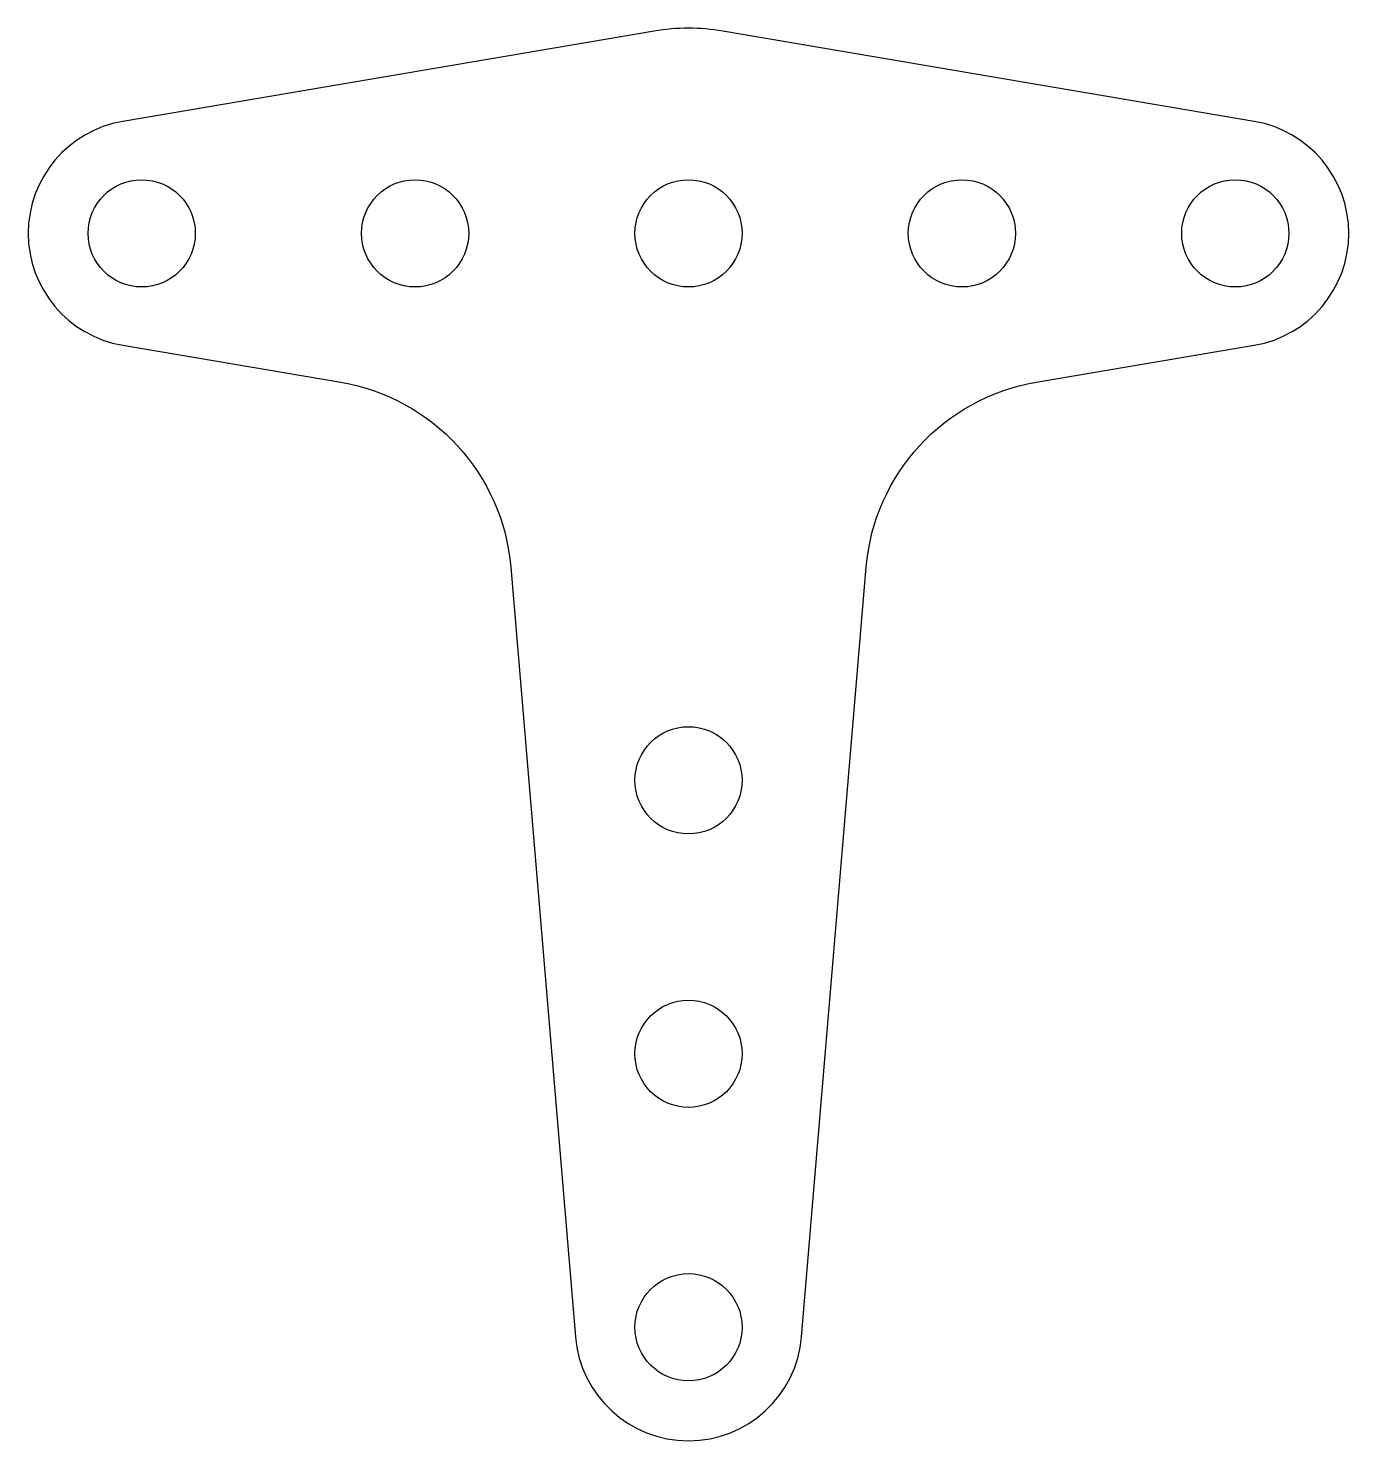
# Model space of a CAD drawing. Header units: inches. Extents: x -1.21 to 1.21, y -2.21 to 0.38.
import ezdxf

# ---------------------------------------------------------------- set-up
doc = ezdxf.new("R2010")
doc.units = ezdxf.units.IN
doc.header["$MEASUREMENT"] = 0

msp = doc.modelspace()

# ---------------------------------------------------------------- linework, layer by layer
msp.add_lwpolyline([(-0.2068, -2.0174, 0.91948), (0.2068, -2.0174), (0.325, -0.6106, -0.342149), (0.6359, -0.2723), (1.0348, -0.2046, 0.84443), (1.0348, 0.2046), (0.0628, 0.3697, 0.084346), (-0.0628, 0.3697), (-1.0348, 0.2046, 0.84443), (-1.0348, -0.2046), (-0.6359, -0.2723, -0.342149), (-0.325, -0.6106)], format="xyb", close=True)
for centre in [(-1, 0), (-0.5, 0), (0, 0), (0.5, 0), (1, 0), (0, -1), (0, -1.5), (0, -2)]:
    msp.add_circle(centre, 0.098)

doc.saveas('drawing.dxf')
